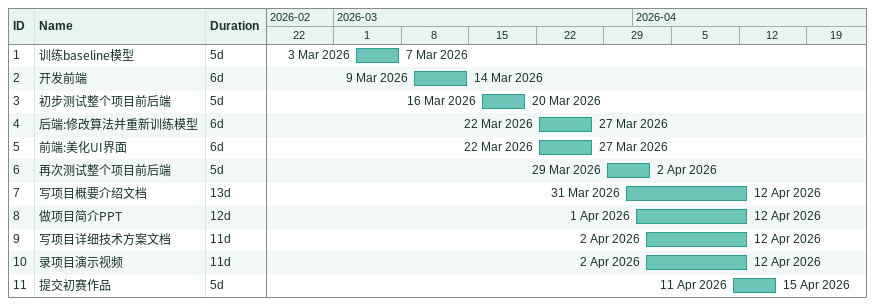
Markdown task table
| ID | Task | Duration | Start | Finish |
|---|---|---|---|---|
| 1 | 训练baseline模型 | 5d | 2026-03-03 | 2026-03-07 |
| 2 | 开发前端 | 6d | 2026-03-09 | 2026-03-14 |
| 3 | 初步测试整个项目前后端 | 5d | 2026-03-16 | 2026-03-20 |
| 4 | 后端:修改算法并重新训练模型 | 6d | 2026-03-22 | 2026-03-27 |
| 5 | 前端:美化UI界面 | 6d | 2026-03-22 | 2026-03-27 |
| 6 | 再次测试整个项目前后端 | 5d | 2026-03-29 | 2026-04-02 |
| 7 | 写项目概要介绍文档 | 13d | 2026-03-31 | 2026-04-12 |
| 8 | 做项目简介PPT | 12d | 2026-04-01 | 2026-04-12 |
| 9 | 写项目详细技术方案文档 | 11d | 2026-04-02 | 2026-04-12 |
| 10 | 录项目演示视频 | 11d | 2026-04-02 | 2026-04-12 |
| 11 | 提交初赛作品 | 5d | 2026-04-11 | 2026-04-15 |
